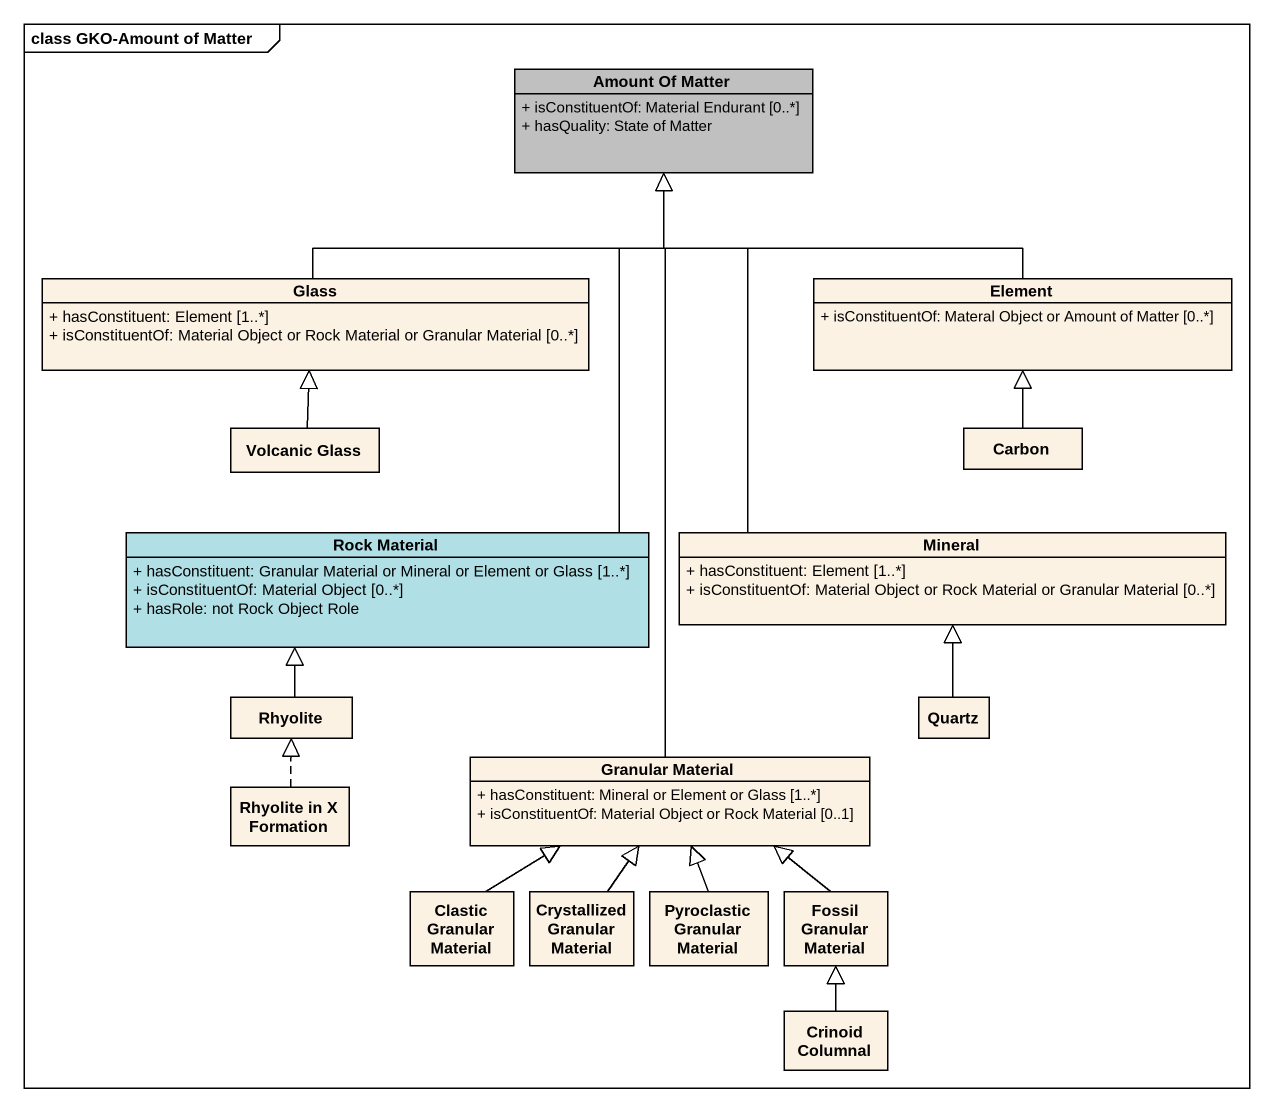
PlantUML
@startuml
mainframe class GKO-Amount of Matter
hide circle
hide empty members
skinparam classAttributeIconSize 0
class "Amount Of Matter" as Amount_Of_Matter #C0C0C0 {
  + isConstituentOf: Material Endurant [0..*]
  + hasQuality: State of Matter
}
class Glass {
  + hasConstituent: Element [1..*]
  + isConstituentOf: Material Object or Rock Material or Granular Material [0..*]
}
class Element {
  + isConstituentOf: Materal Object or Amount of Matter [0..*]
}
class "Volcanic Glass" as Volcanic_Glass
class Carbon
class "Rock Material" as Rock_Material #B0E0E6 {
  + hasConstituent: Granular Material or Mineral or Element or Glass [1..*]
  + isConstituentOf: Material Object [0..*]
  + hasRole: not Rock Object Role
}
class Mineral {
  + hasConstituent: Element [1..*]
  + isConstituentOf: Material Object or Rock Material or Granular Material [0..*]
}
class Rhyolite
class Quartz
class "Rhyolite in X Formation" as Rhyolite_in_X_Formation
class "Granular Material" as Granular_Material {
  + hasConstituent: Mineral or Element or Glass [1..*]
  + isConstituentOf: Material Object or Rock Material [0..1]
}
class "Clastic Granular Material" as Clastic_Granular_Material
class "Crystallized Granular Material" as Crystallized_Granular
class "Pyroclastic Granular Material" as Pyroclastic_Granular
class "Fossil Granular Material" as Fossil_Granular_Material
class "Crinoid Columnal" as Crinoid_Columnal
Glass -right-|> Amount_Of_Matter
Element -left-|> Amount_Of_Matter
Volcanic_Glass -up-|> Glass
Carbon -up-|> Element
Rock_Material -up-|> Amount_Of_Matter
Mineral -up-|> Amount_Of_Matter
Rhyolite -up-|> Rock_Material
Quartz -up-|> Mineral
Rhyolite_in_X_Formation .up.|> Rhyolite
Granular_Material -up-|> Amount_Of_Matter
Clastic_Granular_Material -up-|> Granular_Material
Crystallized_Granular -up-|> Granular_Material
Pyroclastic_Granular -up-|> Granular_Material
Fossil_Granular_Material -up-|> Granular_Material
Crinoid_Columnal -up-|> Fossil_Granular_Material
@enduml
